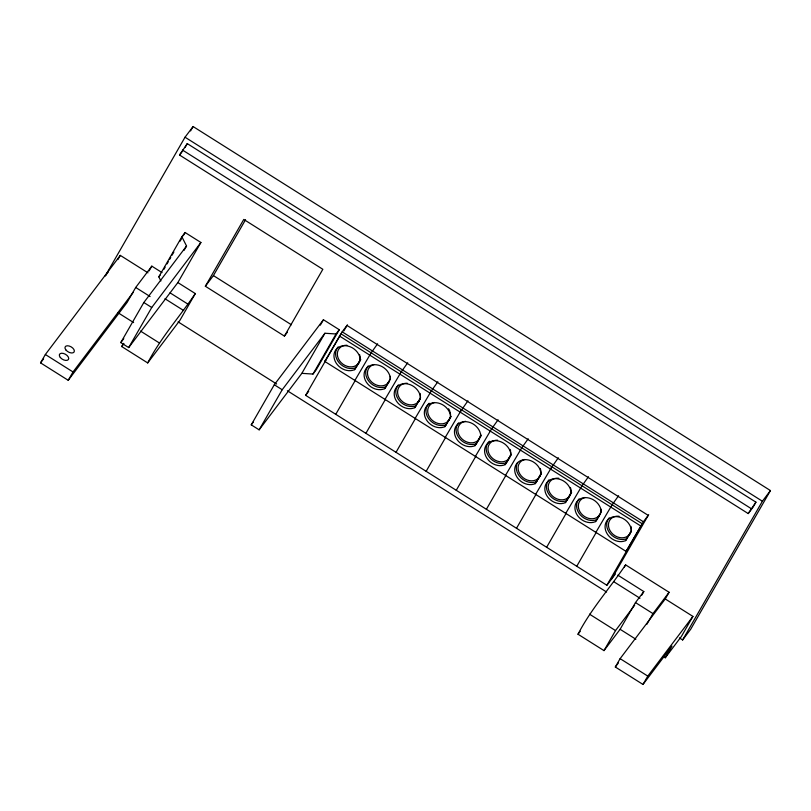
<?xml version="1.0" encoding="UTF-8"?>
<svg xmlns="http://www.w3.org/2000/svg" width="811" height="811" viewBox="0 0 811 811"><rect width="100%" height="100%" fill="white"/><g stroke="black" fill="none" stroke-linecap="round" stroke-linejoin="round"><path stroke-width="1.22" d="M354.529 369.684L360.297 359.658A14.04 11.526 37.1 0 0 343.935 345.709A14.04 11.526 37.1 0 0 335.105 361.067A14.04 11.526 37.1 0 0 354.529 369.684L355.603 368.265M338.075 346.956A14.04 11.526 37.1 0 0 339.282 362.922A14.04 11.526 37.1 0 0 356.141 367.555L360.753 359.537M384.657 388.672L390.415 378.656A14.04 11.526 37.1 0 0 374.053 364.707A14.04 11.526 37.1 0 0 365.224 380.055A14.04 11.526 37.1 0 0 384.657 388.672L386.269 386.543A14.04 11.526 37.1 0 1 369.4 381.91A14.04 11.526 37.1 0 1 368.194 365.954M414.776 407.669L420.534 397.643A14.04 11.526 37.1 0 0 404.182 383.694A14.04 11.526 37.1 0 0 395.352 399.053A14.04 11.526 37.1 0 0 414.776 407.669L420.422 398.525M444.894 426.657L450.663 416.641A14.04 11.526 37.1 0 0 434.301 402.692A14.04 11.526 37.1 0 0 425.471 418.04A14.04 11.526 37.1 0 0 444.894 426.657L451.129 416.509M477.912 440.647L480.781 435.629A14.04 11.526 37.1 0 0 464.429 421.679A14.04 11.526 37.1 0 0 455.6 437.038A14.04 11.526 37.1 0 0 475.023 445.655L479.524 438.518L475.023 445.655M480.102 437.514L481.247 435.507M505.141 464.642L510.91 454.626A14.04 11.526 37.1 0 0 494.548 440.677A14.04 11.526 37.1 0 0 485.718 456.025A14.04 11.526 37.1 0 0 505.141 464.642L506.216 463.223M510.22 456.502L511.366 454.495M535.27 483.64L541.028 473.614A14.04 11.526 37.1 0 0 524.666 459.665A14.04 11.526 37.1 0 0 515.847 475.023A14.04 11.526 37.1 0 0 535.27 483.64L541.495 473.492M565.389 502.627L571.157 492.601A14.04 11.526 37.1 0 0 554.795 478.662A14.04 11.526 37.1 0 0 545.965 494.011A14.04 11.526 37.1 0 0 565.389 502.627L566.463 501.208M548.935 479.899A14.04 11.526 37.1 0 0 550.142 495.866A14.04 11.526 37.1 0 0 567.001 500.499L571.613 492.48M595.517 521.615L601.275 511.599A14.04 11.526 37.1 0 0 584.913 497.65A14.04 11.526 37.1 0 0 576.084 513.008A14.04 11.526 37.1 0 0 595.517 521.615L597.129 519.486A14.04 11.526 37.1 0 1 580.26 514.863A14.04 11.526 37.1 0 1 579.064 498.897M625.636 540.613L631.404 530.587A14.04 11.526 37.1 0 0 615.042 516.637A14.04 11.526 37.1 0 0 606.212 531.996A14.04 11.526 37.1 0 0 625.636 540.613L631.293 531.469M162.038 272.597L151.819 266.15L135.701 287.469L127.053 302.503L68.225 380.308L40.55 362.862L45.355 354.508L120.302 255.384L147.977 272.831M679.405 637.933L682.619 639.96L690.678 629.295L770.45 490.564L193.089 126.546L185.03 137.211L105.258 275.943L108.187 272.06M190.575 130.916L193.089 126.546M117.879 259.601L120.302 255.384M179.545 155.033L187.27 143.618L755.933 502.161L753.044 507.169L748.208 513.566L179.545 155.033L183.002 150.461M184.959 147.632L187.27 143.618M68.225 380.308L73.02 371.955L133.328 292.213M149.072 270.925L151.819 266.15M120.778 342.597L143.831 302.513L186.55 246.017L181.867 236.771L185.09 232.514L200.905 242.479L177.852 282.563L128.685 347.584L120.778 342.597L123.789 338.623M160.892 280.971L158.814 276.855L181.867 236.771M163.903 269.343L165.15 267.174M167.025 263.93L168.272 261.76M169.519 259.591L170.756 257.432M172.003 255.262L173.878 252.008M180.103 241.171L181.35 239.012M183.225 235.758L185.09 232.514M177.852 282.563L195.309 293.572L179.941 320.294L147.703 362.933L121.711 346.54L123.525 343.377M184.056 250.356L186.55 246.017M128.685 347.584L151.738 307.501L200.905 242.479M147.703 362.933C160.669 337.893 179.616 316.807 195.309 293.572M205.355 286.253L243.776 219.436L322.839 269.293L284.418 336.099L205.355 286.253L213.415 275.588L245.54 219.73M251.238 424.852L274.29 384.759L323.447 319.747L339.262 329.712L316.209 369.796L312.985 374.064L301.854 373.344L259.145 429.83L251.238 424.852L253.508 421.842M259.145 429.83L282.198 389.746L324.907 333.25L336.038 333.98L339.262 329.712M320.335 325.16L323.447 319.747M301.854 373.344L324.907 333.25M312.985 374.064L336.038 333.98M324.765 361.422L341.005 333.838L642.241 523.764L625.991 551.348L324.765 361.422L326.377 359.293M615.377 574.026L606.881 585.258L305.646 395.342L342.161 331.841L347.463 324.826M343.844 330.918L346.996 325.444L648.222 515.37L611.717 578.872M354.883 380.42L371.134 352.836M335.764 414.33L355.289 380.389M371.022 353.028L377.591 343.813M385.002 399.407L401.252 371.823M365.893 433.327L385.407 399.387M401.141 372.016L407.71 362.801M415.131 418.405L431.381 390.821M396.011 452.315L415.526 418.375M431.27 391.014L437.839 381.799M445.249 437.393L461.5 409.808M426.14 471.313L445.655 437.372M460.76 411.096L467.957 400.786M475.378 456.39L491.628 428.806M456.258 490.3L475.773 456.36M491.517 428.999L498.086 419.784M505.496 475.378L521.747 447.794M486.387 509.298L505.902 475.358M521.635 447.986L528.204 438.771M535.625 494.375L551.875 466.781M516.506 528.285L536.02 494.345M551.135 468.069L558.333 457.769M565.743 513.363L581.994 485.779M546.634 547.273L566.149 513.343M581.882 485.971L588.451 476.756M595.872 532.361L612.123 504.766M576.753 566.271L596.267 532.33M612.011 504.959L618.58 495.754M617.82 575.161L643.812 591.554L635.479 602.573L620.111 629.295L603.992 650.615L578 634.222C590.966 609.193 609.913 588.107 625.605 564.872L669.095 592.283L665.253 598.964L620.121 658.654L615.316 667.007L642.991 684.454L672.005 646.083L665.273 657.772L663.175 656.454M606.881 585.258L643.387 521.767L648.699 514.742M624.379 567.011L625.605 564.872M603.992 650.615L615.519 630.573L634.668 605.249M641.623 595.365L643.812 591.554M646.732 624.46L652.977 613.603L669.095 592.283M642.991 684.454L647.786 676.1L692.918 616.411L665.253 598.964M748.208 513.566L755.933 502.161M692.918 616.411L681.392 636.453L665.273 657.772M682.619 639.96L762.391 501.228L770.45 490.564M386.847 385.539L389.158 381.535A12.175 9.996 37.1 0 0 390.273 376.324M497.569 440.191A12.175 9.996 37.1 0 0 490.189 455.731A12.175 9.996 37.1 0 0 509.643 457.505L506.753 462.513A14.04 11.526 37.1 0 1 489.509 457.424A14.04 11.526 37.1 0 1 489.408 441.204M597.707 518.482L600.018 514.478A12.175 9.996 37.1 0 0 601.133 509.267M40.55 362.862L43.601 358.817M158.814 276.855L160.102 275.152M121.711 346.54L123.901 343.631M284.418 336.099L287.347 332.226M305.646 395.342L308.677 391.328M357.418 364.676L359.03 362.547M387.546 383.664L388.621 382.245M417.665 402.661L419.277 400.533M447.784 421.649L449.395 419.52M508.031 459.634L509.643 457.505M538.159 478.632L539.771 476.493M568.278 497.619L569.89 495.491M598.406 516.617L599.481 515.188A12.175 9.996 37.1 0 1 581.193 513.545A12.175 9.996 37.1 0 1 585.076 497.457M628.525 535.605L630.137 533.476M625.991 551.348L627.602 549.219M578 634.222L580.25 631.252M615.316 667.007L618.367 662.962M185.03 137.211L762.391 501.228M182.434 150.015L751.098 508.548M342.161 331.841L643.387 521.767M339.393 335.977L640.629 525.893M213.415 275.588L291.413 324.765M170.067 292.862L187.523 303.861M164.968 298.742L183.681 310.542M613.978 581.842L639.97 598.234M135.701 287.469L150.106 296.552M635.479 602.573L652.977 613.603M178.096 321.866L276.642 383.998M287.358 390.75L606.567 592.01M143.831 302.513L151.738 307.501M274.29 384.759L282.198 389.746M117.869 312.64L133.622 322.575M620.111 629.295L635.865 639.23M140.506 331.081L159.22 342.881M589.526 614.18L615.519 630.573M620.121 658.654L647.786 676.1M45.355 354.508L73.02 371.955M359.557 354.508A12.175 9.996 37.1 0 1 351.852 366.856A12.175 9.996 37.1 0 1 337.589 356.364A12.175 9.996 37.1 0 1 346.946 345.233M388.682 382.265A12.175 9.996 37.1 0 1 370.333 380.602A12.175 9.996 37.1 0 1 374.216 364.504M416.388 405.53A14.04 11.526 37.1 0 1 399.529 400.908A14.04 11.526 37.1 0 1 398.323 384.941M420.078 393.426A12.175 9.996 37.1 0 1 411.461 404.882A12.175 9.996 37.1 0 1 397.775 394.034A12.175 9.996 37.1 0 1 407.193 383.218M446.506 424.528A14.04 11.526 37.1 0 1 429.262 419.439A14.04 11.526 37.1 0 1 429.161 403.229M450.206 412.424A12.175 9.996 37.1 0 1 442.542 423.808A12.175 9.996 37.1 0 1 428.431 414.908A12.175 9.996 37.1 0 1 434.463 402.489M448.584 408.754A12.175 9.996 37.1 0 1 449.923 411.481M476.635 443.516A14.04 11.526 37.1 0 1 459.776 438.893A14.04 11.526 37.1 0 1 458.57 422.926M480.67 434.23A12.175 9.996 37.1 0 1 470.39 442.826A12.175 9.996 37.1 0 1 458.083 432.334A12.175 9.996 37.1 0 1 465.504 421.304M510.17 449.466A12.175 9.996 37.1 0 1 510.656 451.352M510.768 452.295A12.175 9.996 37.1 0 1 510.038 456.725M536.882 481.501A14.04 11.526 37.1 0 1 520.855 477.76A14.04 11.526 37.1 0 1 517.631 462.544M540.288 468.454A12.175 9.996 37.1 0 1 533.537 480.69A12.175 9.996 37.1 0 1 518.928 472.195A12.175 9.996 37.1 0 1 524.829 459.472M570.417 487.452A12.175 9.996 37.1 0 1 562.398 499.829A12.175 9.996 37.1 0 1 548.327 488.678A12.175 9.996 37.1 0 1 558.799 478.247M627.248 538.484A14.04 11.526 37.1 0 1 610.389 533.851A14.04 11.526 37.1 0 1 609.183 517.884M630.948 526.369A12.175 9.996 37.1 0 1 621.996 537.835A12.175 9.996 37.1 0 1 608.534 526.349A12.175 9.996 37.1 0 1 619.046 516.232M60.318 357.499A5.15 2.92 29.9 0 0 68.377 359.577A5.15 2.92 29.9 0 0 63.39 353.434A5.15 2.92 29.9 0 0 60.318 357.499M65.955 350.038A5.15 2.92 29.9 0 0 74.014 352.116A5.15 2.92 29.9 0 0 69.026 345.973A5.15 2.92 29.9 0 0 65.955 350.038"/></g></svg>
